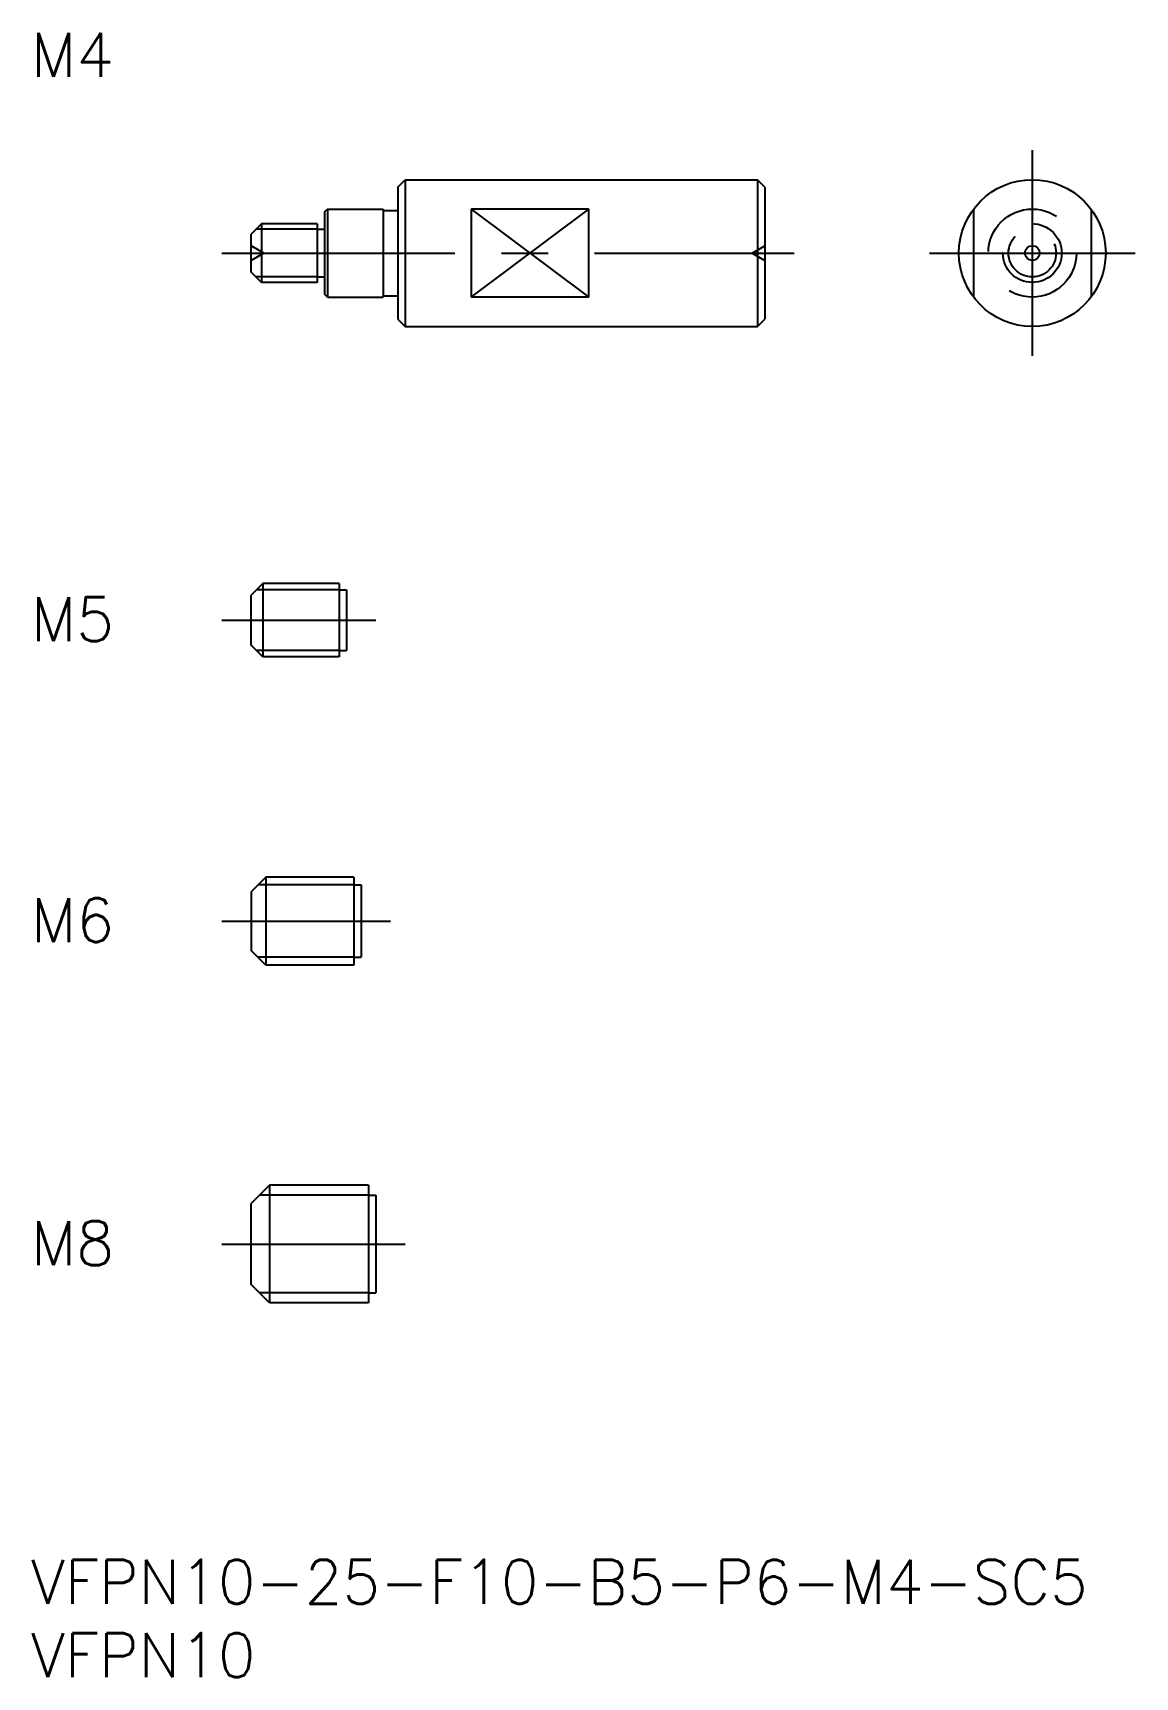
# Model space of a CAD drawing. Extents: x 0 to 75, y -8 to 104.
import ezdxf

# ---------------------------------------------------------------- set-up
doc = ezdxf.new("R2010")
doc.units = 0
doc.header["$LTSCALE"] = 0.5
doc.linetypes.add('CENTER', pattern=[50.8, 31.75, -6.35, 6.35, -6.35])
doc.linetypes.add('DASHED', pattern=[19.05, 12.7, -6.35])
for name, color, linetype in [('MSM_CENTER', 1, 'CENTER'), ('MSM_CONTINUOUS', 7, 'CONTINUOUS'), ('MSM_DASHED', 4, 'DASHED'), ('MSM_NARROW', 5, 'CONTINUOUS'), ('MSM_PART_NUMBER', 7, 'CONTINUOUS')]:
    doc.layers.add(name, color=color, linetype=linetype)
doc.styles.get("Standard").update_dxf_attribs({"font": 'txt.shx', "height": 1, "bigfont": 'bigfont.shx'})

# ---------------------------------------------------------------- blocks, each defined once
blk = doc.blocks.new('*U10')
at = {"layer": 'MSM_PART_NUMBER'}
blk.add_text('VFPN10-25-F10-B5-P6-M4-SC5', height=3, dxfattribs=at).set_placement((0, -3))
blk = doc.blocks.new('*U11')
at = {"layer": 'MSM_PART_NUMBER'}
blk.add_text('VFPN10', height=3, dxfattribs=at).set_placement((0, -8))
blk = doc.blocks.new('*U12')
at = {"layer": 'MSM_PART_NUMBER'}
blk.add_text('M8', height=3, dxfattribs=at).set_placement((0, 20.06))
blk = doc.blocks.new('*U13')
at = {"layer": 'MSM_PART_NUMBER'}
blk.add_text('M6', height=3, dxfattribs=at).set_placement((0, 42.06))
blk = doc.blocks.new('*U14')
at = {"layer": 'MSM_PART_NUMBER'}
blk.add_text('M5', height=3, dxfattribs=at).set_placement((0, 62.56))
blk = doc.blocks.new('*U15')
at = {"layer": 'MSM_PART_NUMBER'}
blk.add_text('M4', height=3, dxfattribs=at).set_placement((0, 101))

msp = doc.modelspace()

# ---------------------------------------------------------------- linework, layer by layer
at = {"layer": 'MSM_CENTER'}
for p, q in [((68.22, 96), (68.22, 82)), ((13, 89), (52, 89)), ((61.22, 89), (75.22, 89)), ((13, 64), (23.5, 64)), ((13, 43.5), (24.5, 43.5)), ((13, 21.5), (25.5, 21.5))]:
    msp.add_line(p, q, dxfattribs=at)
at = {"layer": 'MSM_CONTINUOUS'}
for p, q in [((25, 93.5), (25.5, 94)), ((25, 93.5), (25, 84.5)), ((25.5, 94), (49.5, 94)), ((25.5, 94), (25.5, 84)), ((49.5, 94), (49.5, 84)), ((50, 93.5), (49.5, 94)), ((50, 93.5), (50, 84.5)), ((20.2, 92), (20, 91.8)), ((20.2, 92), (20.2, 86)), ((20.2, 92), (24, 92)), ((24, 92), (24, 86)), ((24, 91.9), (25, 91.9)), ((38, 92), (30, 92)), ((30, 92), (30, 86)), ((38, 86), (38, 92)), ((15.7, 91), (15, 90.3)), ((19.5, 91), (15.7, 91)), ((15.7, 91), (15.7, 87)), ((19.5, 91), (19.5, 87)), ((20, 91.8), (20, 86.2)), ((15, 87.7), (15, 90.3)), ((19.5, 90.62), (20, 90.62)), ((15.7, 87), (15, 87.7)), ((19.5, 87.38), (20, 87.38)), ((19.5, 87), (15.7, 87)), ((20.2, 86), (20, 86.2)), ((20.2, 86), (24, 86)), ((24, 86.1), (25, 86.1)), ((38, 86), (30, 86)), ((25, 84.5), (25.5, 84)), ((25.5, 84), (49.5, 84)), ((49.5, 84), (50, 84.5)), ((15.8, 66.5), (15, 65.7)), ((21, 66.5), (15.8, 66.5)), ((15.8, 66.5), (15.8, 61.5)), ((21, 66.5), (21, 61.5)), ((15, 62.3), (15, 65.7)), ((21, 66.07), (21.5, 66.07)), ((21.5, 66.07), (21.5, 61.93)), ((15.8, 61.5), (15, 62.3)), ((21, 61.93), (21.5, 61.93)), ((21, 61.5), (15.8, 61.5)), ((16, 46.5), (15, 45.5)), ((22, 46.5), (16, 46.5)), ((16, 46.5), (16, 40.5)), ((22, 46.5), (22, 40.5)), ((22, 45.96), (22.5, 45.96)), ((22.5, 45.96), (22.5, 41.04)), ((15, 45.5), (15, 41.5)), ((16, 40.5), (15, 41.5)), ((22, 40.5), (16, 40.5)), ((22, 41.04), (22.5, 41.04)), ((16.25, 25.5), (15, 24.25)), ((23, 25.5), (16.25, 25.5)), ((16.25, 25.5), (16.25, 17.5)), ((23, 25.5), (23, 17.5)), ((23, 24.82), (23.5, 24.82)), ((23.5, 24.82), (23.5, 18.18)), ((15, 18.75), (15, 24.25)), ((16.25, 17.5), (15, 18.75)), ((23, 18.18), (23.5, 18.18)), ((23, 17.5), (16.25, 17.5))]:
    msp.add_line(p, q, dxfattribs=at)
for radius in [5, 0.5]:
    msp.add_circle((68.22, 89), radius, dxfattribs=at)
at = {"layer": 'MSM_DASHED'}
for p, q in [((64.22, 92), (64.22, 86)), ((72.22, 92), (72.22, 86)), ((15.87, 89), (15, 89.5)), ((15.87, 89), (15, 88.5)), ((49.13, 89), (50, 89.5)), ((49.13, 89), (50, 88.5))]:
    msp.add_line(p, q, dxfattribs=at)
for radius in [3, 2, 1.62]:
    msp.add_circle((68.22, 89), radius, dxfattribs=at)
at = {"layer": 'MSM_NARROW'}
for p, q in [((30, 92), (38, 86)), ((30, 86), (38, 92)), ((19.5, 90.62), (15.32, 90.62)), ((19.5, 87.38), (15.32, 87.38)), ((21, 66.07), (15.37, 66.07)), ((21, 61.93), (15.37, 61.93)), ((22, 45.96), (15.46, 45.96)), ((22, 41.04), (15.46, 41.04)), ((23, 24.82), (15.57, 24.82)), ((23, 18.18), (15.57, 18.18))]:
    msp.add_line(p, q, dxfattribs=at)

# ---------------------------------------------------------------- block references
at = {"layer": 'MSM_CONTINUOUS'}
for name in ['*U15', '*U14', '*U13', '*U12', '*U10', '*U11']:
    msp.add_blockref(name, (0, 0), dxfattribs=at)

doc.saveas('drawing.dxf')
